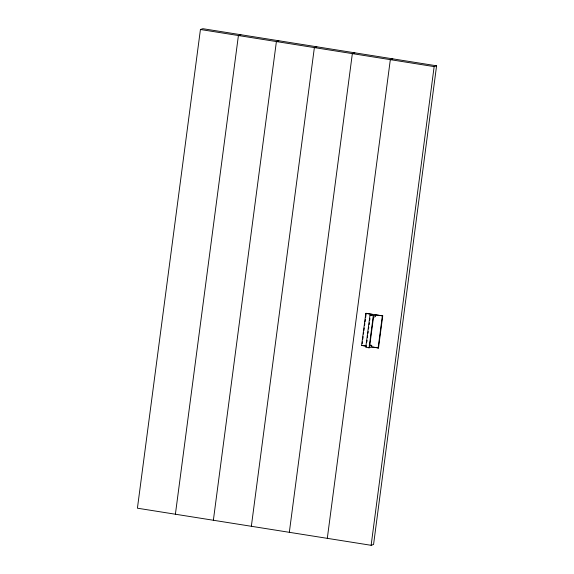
<?xml version="1.0" encoding="UTF-8"?>
<svg xmlns="http://www.w3.org/2000/svg" width="574" height="574" viewBox="0 0 574 574"><rect width="100%" height="100%" fill="white"/><g stroke="black" fill="none" stroke-linecap="round" stroke-linejoin="round"><path stroke-width="0.86" d="M200.434 29.504L137.416 508.198L371.127 545.3L373.566 544.496L436.584 65.802L202.873 28.7L200.434 29.504L434.145 66.606L436.584 65.802M175.393 514.225L238.418 35.531L240.85 34.727M213.37 520.252L276.395 41.565L278.828 40.761M251.347 526.286L314.373 47.592L316.805 46.788M289.325 532.313L352.35 53.619L354.789 52.815M327.302 538.34L390.327 59.653L392.767 58.849M366.549 346.23L361.591 345.44L365.81 313.354L382.722 315.851L378.503 347.937L371.507 347.012L369.068 347.815L365.76 347.292L369.986 315.205L372.426 314.401L365.81 313.354M362.201 343.582L362.424 341.846M362.768 339.241L363.112 336.644M363.457 334.039L363.679 332.303M363.909 330.574L364.253 327.969M364.598 325.372L364.827 323.636M365.05 321.899L365.394 319.302M365.624 317.566L366.19 313.232M366.843 342.018L367.073 340.274M367.417 337.656L367.647 335.912M367.991 333.3L368.221 331.557M368.565 328.938L368.795 327.194M369.139 324.575L369.369 322.832M369.713 320.213L369.943 318.47M369.068 347.815L373.294 315.736L375.733 314.925L382.722 315.851M371.507 347.012L371.722 345.361L369.247 344.967M375.733 314.925L375.511 316.583L373.48 317.25L369.692 346.029L371.722 345.361M378.115 348.066L382.341 315.98M371.127 545.3L434.145 66.606M361.591 345.44L366.32 346.007M369.986 315.205L373.294 315.736M372.411 346.969L378.503 347.937"/></g></svg>
